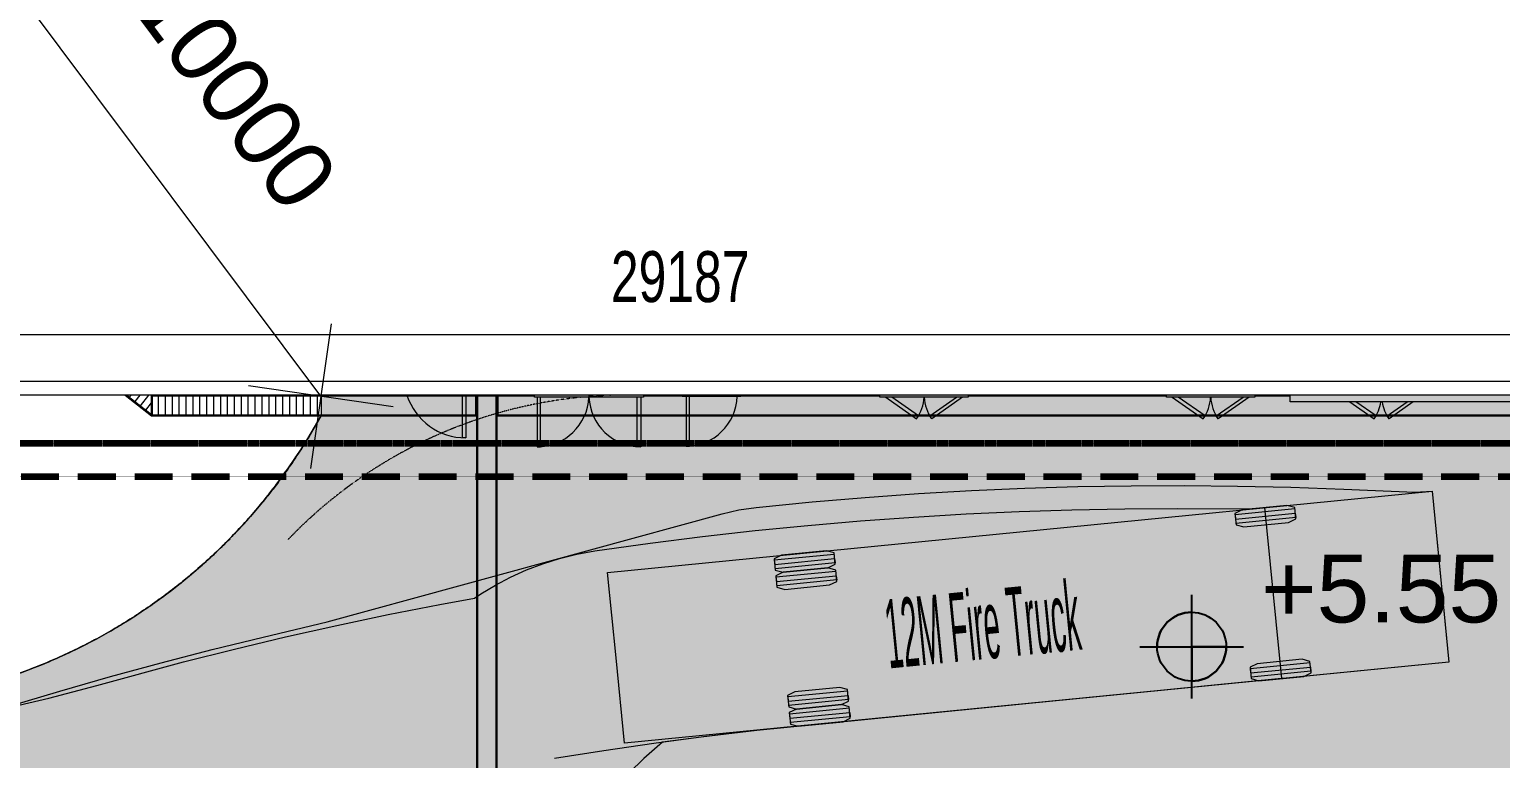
# Model space of a CAD drawing. Header units: millimetres. Extents: x 15878 to 679837, y -72324 to 391440.
# Drawn here: x 390626 to 411935, y -7412 to 3157 of the extents above; entities that cross this region are included whole.
import ezdxf

# ---------------------------------------------------------------- set-up
doc = ezdxf.new("R2010")
doc.units = ezdxf.units.MM
for name, pattern in [('Demolished', [4.8, 3.2, -1.6]), ('Hidden', [7.14375, 4.7625, -2.38125]), ('Hidden 0_6', [1.2, 0.6, -0.6])]:
    doc.linetypes.add(name, pattern=pattern)
for name, color, linetype, lineweight in [('A-ANNO-DIMS', 211, 'Continuous', 5), ('A-ANNO-DIMS-500', 211, 'Continuous', 5), ('A-ANNO-NOTE', 131, 'Continuous', 25), ('A-DETL', 90, 'Continuous', 5), ('A-DETL-GENF', 92, 'Continuous', 5), ('A-DETL-THIN', 151, 'Continuous', 5), ('A-DOOR', 31, 'Continuous', 5), ('A-DOOR-FRAM', 31, 'Continuous', 5), ('A-FLOR', 192, 'Continuous', 5), ('A-GLAZ-CWMG', 51, 'Continuous', 5), ('A-WALL', 113, 'Continuous', 5), ('G-ANNO-TEXT', 231, 'Continuous', 5), ('Q-CASE', 31, 'Continuous', 5)]:
    doc.layers.add(name, color=color, linetype=linetype, lineweight=lineweight)
doc.styles.add('Arial', font='arial.ttf', dxfattribs={"width": 0.7, "height": 737.649701})
doc.styles.add('Arial_1', font='arial.ttf', dxfattribs={"height": 983.532934})
doc.styles.add('Arial_2', font='arial.ttf', dxfattribs={"width": 0.3, "height": 1000})
doc.dimstyles.new('Linear_-_1_5mm_Arial', dxfattribs={"dimscale": 304.8, "dimtxt": 750, "dimasz": 1.64042, "dimexe": 1.64042, "dimexo": 0.0625, "dimgap": 0.82021, "dimtad": 1, "dimdec": 0, "dimzin": 0, "dimdsep": 46, "dimtxsty": 'Arial', "dimblk1": 'OBLIQUE', "dimblk2": 'OBLIQUE', "dimsah": 1, "dimcen": 0.09, "dimadec": 0, "dimazin": 0, "dimtfac": 1, "dimtdec": 4, "dimtix": 1, "dimtmove": 0, "dimatfit": 3, "dimfxl": 1.64042, "dimfxlon": 1, "dimtvp": 1, "dimtolj": 1, "dimtzin": 0, "dimarcsym": 2})
doc.dimstyles.new('Radial_-_2mm_Arial', dxfattribs={"dimscale": 304.8, "dimtxt": 1000, "dimasz": 4.92126, "dimexe": 4.92126, "dimexo": 0, "dimgap": 2.870735, "dimtad": 1, "dimjust": 3, "dimdec": 0, "dimzin": 0, "dimdsep": 46, "dimtxsty": 'Arial_1', "dimsah": 1, "dimcen": 0.09, "dimdle": 4.92126, "dimadec": 0, "dimazin": 0, "dimtfac": 1, "dimtdec": 4, "dimtix": 1, "dimtmove": 0, "dimatfit": 2, "dimfxl": 1, "dimtvp": 1, "dimtolj": 1, "dimtzin": 0, "dimarcsym": 2})
pattern_1 = [(270, (347796.43, 609.6), (100, 6e-15), [])]

# ---------------------------------------------------------------- blocks, each defined once
blk = doc.blocks.new('DLN-Double Door__X03_ - _M13_1500 x 2600 _WH_-16954903-E_V_A_ Plan')
at = {"layer": 'A-DOOR'}
for p, q in [((-750, -105), (-750, -825)), ((-700, -825), (-700, -105)), ((700, -825), (700, -105)), ((750, -105), (750, -825)), ((-750, -825), (-700, -825)), ((750, -825), (700, -825))]:
    blk.add_line(p, q, dxfattribs=at)
for centre, start, end in [((-750, -75), 270, 357.665), ((750, -75), 182.335, 270)]:
    blk.add_arc(centre, 750, start, end, dxfattribs=at)
at = {"layer": 'A-DOOR-FRAM'}
for p, q in [((-790, -105), (-790, -75)), ((790, -105), (-790, -105)), ((790, -75), (790, -105))]:
    blk.add_line(p, q, dxfattribs=at)
blk = doc.blocks.new('DLN-Single Door__X01_ - _M03_ 900 x 2450 _WH_-18265741-E_V_A_ Plan')
at = {"layer": 'A-DOOR'}
for p, q in [((-450, 975), (-400, 975)), ((-450, 355), (-450, 975)), ((-400, 975), (-400, 355))]:
    blk.add_line(p, q, dxfattribs=at)
blk.add_arc((-450, 75), 900, 18.1627, 90, dxfattribs=at)
blk = doc.blocks.new('DLN-Access Panel__AP06__ - _AP06_ 800 x 2325 _WH_-16253387-E_V_A_ Plan')
at = {"layer": 'A-DOOR'}
for p, q in [((-425, -95), (-425, -75)), ((425, -95), (-425, -95)), ((-370, -95), (-370, -815)), ((-320, -815), (-320, -95)), ((425, -75), (425, -95)), ((-370, -815), (-320, -815))]:
    blk.add_line(p, q, dxfattribs=at)
blk.add_arc((-370, -75), 740, 270, 358.4198, dxfattribs=at)
blk = doc.blocks.new('DLN-Double Door-AP - _AP14_ 1200 x 2300 _WH_-14685462-E_V_A_ Plan')
at = {"layer": 'A-DOOR'}
for p, q in [((-557, -105), (-109, -419)), ((-80, -378), (-470, -105)), ((80, -378), (470, -105)), ((557, -105), (109, -419)), ((-109, -419), (-80, -378)), ((109, -419), (80, -378))]:
    blk.add_line(p, q, dxfattribs=at)
for centre, start, end in [((-600, -75), 325, 357.0853), ((600, -75), 182.9147, 215)]:
    blk.add_arc(centre, 600, start, end, dxfattribs=at)
at = {"layer": 'A-DOOR-FRAM'}
for p, q in [((-640, -105), (-640, -75)), ((640, -105), (-640, -105)), ((640, -75), (640, -105))]:
    blk.add_line(p, q, dxfattribs=at)
blk = doc.blocks.new('DLN-Double Door-AP - _AP14_ 1200 x 2300 _WH_-V901-E_V_A_ Plan')
at = {"layer": 'A-DOOR'}
for p, q in [((-557, -105), (-109, -419)), ((-80, -378), (-470, -105)), ((80, -378), (470, -105)), ((557, -105), (109, -419)), ((-109, -419), (-80, -378)), ((109, -419), (80, -378))]:
    blk.add_line(p, q, dxfattribs=at)
for centre, start, end in [((-600, -75), 325, 357.0853), ((600, -75), 182.9147, 215)]:
    blk.add_arc(centre, 600, start, end, dxfattribs=at)
at = {"layer": 'A-DOOR-FRAM'}
for p, q in [((-640, -105), (-640, -75)), ((640, -105), (-640, -105)), ((640, -75), (640, -105))]:
    blk.add_line(p, q, dxfattribs=at)
blk = doc.blocks.new('DLN-Double Door-AP - _AP14_ 1200 x 2300 _WH_-V902-E_V_A_ Plan')
at = {"layer": 'A-DOOR'}
for p, q in [((-457, -175), (-109, -419)), ((-80, -378), (-370, -175)), ((80, -378), (370, -175)), ((457, -175), (109, -419)), ((-109, -419), (-80, -378)), ((109, -419), (80, -378))]:
    blk.add_line(p, q, dxfattribs=at)
for centre, start, end in [((-600, -75), 325, 350.3017), ((600, -75), 189.6983, 215)]:
    blk.add_arc(centre, 600, start, end, dxfattribs=at)
blk = doc.blocks.new('DLN-Surface Channel-S1 - 300x200 _WD_-5839086-E_V_A_ Plan')
at = {"layer": 'Q-CASE'}
for p, q in [((-8461, -150), (-8461, 150)), ((-8451, 150), (-8451, -150)), ((-8451, 140), (-8451, 150)), ((-8451, 140), (-7922, 140)), ((-8451, -135), (-8451, 135)), ((-7922, 135), (-8451, 135)), ((-6342, 140), (-5780, 140)), ((-5780, 135), (-6342, 135)), ((-4930, 140), (-2916, 140)), ((-2916, 135), (-4930, 135)), ((-1636, 140), (1234, 140)), ((1234, 135), (-1636, 135)), ((2514, 140), (3025, 140)), ((3025, 135), (2514, 135)), ((8429, 140), (8451, 140)), ((8451, 135), (8429, 135)), ((8451, -150), (8451, 150)), ((8451, 150), (8451, 140)), ((8451, 135), (8451, -135)), ((8461, 150), (8461, -150)), ((-8461, -150), (-8451, -150)), ((-8451, -135), (8451, -135)), ((-8451, -150), (-8451, -140)), ((8451, -140), (-8451, -140)), ((-8451, -150), (8451, -150)), ((8451, -140), (8451, -150)), ((8451, -150), (8461, -150))]:
    blk.add_line(p, q, dxfattribs=at)
blk = doc.blocks.new('DLN-Surface Channel-S1 - 300x200 _WD_-5839087-E_V_A_ Plan')
at = {"layer": 'Q-CASE'}
for p, q in [((-3829, 140), (-3745, 140)), ((-3742, 135), (-3826, 135)), ((-3745, 140), (3856, 140)), ((3856, 135), (-3742, 135)), ((3566, 150), (3856, 150)), ((3856, -150), (3856, 150)), ((3866, 150), (3856, 150)), ((3856, 150), (3856, 140)), ((3856, 135), (3856, -135)), ((-3659, -135), (-3581, -135)), ((-3578, -140), (-3657, -140)), ((-3581, -135), (3856, -135)), ((3856, -140), (-3578, -140)), ((3856, -140), (3856, -150))]:
    blk.add_line(p, q, dxfattribs=at)
blk = doc.blocks.new('DLN-Surface Channel-S1 - 300x150 _WD_-16398120-E_V_A_ Plan')
at = {"layer": 'Q-CASE'}
h = blk.add_hatch(dxfattribs=at)
h.set_pattern_fill('FP_3658', color=256, style=0, pattern_type=2)
h.set_pattern_definition(pattern_1)
h.paths.add_polyline_path([(4646, -135), (4473, 86), (4195, -135), (4640, -135)], flags=0)
h.paths.add_polyline_path([(-4185, -135), (-4398, 135), (-4649, 135), (-4646, -135), (-4199, -135)], flags=0)
for p, q in [((-4659, -150), (-4659, 150)), ((-4649, 150), (-4659, 150)), ((-4649, 150), (-4649, -150)), ((-4649, 140), (-4649, 150)), ((-4649, 150), (-4408, 150)), ((-4649, 140), (-4400, 140)), ((-4649, -135), (-4649, 135)), ((-4396, 135), (-4649, 135)), ((-4659, -150), (-4649, -150)), ((-4649, -135), (-4185, -135)), ((-4649, -150), (-4649, -140)), ((-4181, -140), (-4649, -140)), ((-4649, -150), (-4173, -150)), ((4171, -150), (4649, -150)), ((4649, -140), (4184, -140)), ((4190, -135), (4646, -135)), ((4649, -140), (4649, -150)), ((4649, -150), (4649, -142)), ((4649, -150), (4659, -150))]:
    blk.add_line(p, q, dxfattribs=at)
blk = doc.blocks.new('DLN-Surface Channel-S1 - 300x200 _WD_-13121200-E_V_A_ Plan')
at = {"layer": 'Q-CASE'}
h = blk.add_hatch(dxfattribs=at)
h.set_pattern_fill('FP_3658', color=256, style=0, pattern_type=2)
h.set_pattern_definition(pattern_1)
h.paths.add_polyline_path([(-2175, -135), (103, -135), (103, 135), (-2343, 135), (-2343, -135), (-2182, -135)], flags=0)
for p, q in [((-2353, -150), (-2353, 150)), ((-2343, 150), (-2343, -150)), ((-2343, 140), (-2343, 150)), ((-2343, 140), (103, 140)), ((-2343, -135), (-2343, 135)), ((103, 135), (-2343, 135)), ((103, 140), (2343, 140)), ((2343, 135), (103, 135)), ((2343, -150), (2343, 150)), ((2343, 150), (2343, 140)), ((2343, 135), (2343, -135)), ((2353, 150), (2353, -150)), ((-2353, -150), (-2343, -150)), ((-2343, -135), (103, -135)), ((-2343, -150), (-2343, -140)), ((103, -140), (-2343, -140)), ((-2343, -150), (103, -150)), ((103, -135), (2343, -135)), ((2343, -140), (103, -140)), ((103, -150), (2343, -150)), ((2343, -140), (2343, -150)), ((2343, -150), (2353, -150))]:
    blk.add_line(p, q, dxfattribs=at)
blk = doc.blocks.new('Rectangular Mullion - DLN_40 x 100mm _WD_-18910363-E_V_A_ Plan')
at = {"layer": 'A-GLAZ-CWMG'}
for p, q in [((61091, -2243), (61091, -2143)), ((66495, -2243), (61091, -2243)), ((66495, -2143), (66495, -2243))]:
    blk.add_line(p, q, dxfattribs=at)
blk = doc.blocks.new('DIMBLOCK97-E_V_A_ Plan')
at = {"layer": 'A-ANNO-DIMS-500'}
for p, q in [((385436, -764), (385436, -1764)), ((385436, -1264), (385436, -764)), ((414623, -1764), (414623, -764)), ((385436, -1264), (385686, -1014)), ((414623, -1264), (414873, -1014)), ((385436, -1264), (385186, -1514)), ((385436, -1264), (414623, -1264)), ((414623, -1264), (414373, -1514)), ((414623, -1264), (414623, -1764))]:
    blk.add_line(p, q, dxfattribs=at)
at = {"layer": 'A-ANNO-DIMS-500', "color": 0, "insert": (399049, -57), "char_height": 737.6, "width": 2353.85, "attachment_point": 1, "line_spacing_factor": 0.938532, "style": 'Arial'}
blk.add_mtext('29187', dxfattribs=at)
blk = doc.blocks.new('_Oblique')
at = {"color": 0, "linetype": 'ByBlock', "lineweight": -2}
blk.add_line((-0.5, -0.5), (0.5, 0.5), dxfattribs=at)
blk = doc.blocks.new('DLN_Slab Level Mark - FFL-2mm_Type 2-2670450-E_V_A_ Plan')
at = {"layer": 'A-ANNO-NOTE', "lineweight": 5}
h = blk.add_hatch(color=256, dxfattribs=at)
edge = h.paths.add_edge_path(flags=0)
edge.add_arc((0, 0), 1, 0, 90, ccw=False)
edge.add_line((1, 0), (0, 0))
edge.add_line((0, 0), (0, 1))
h = blk.add_hatch(color=256, dxfattribs=at)
edge = h.paths.add_edge_path(flags=0)
edge.add_arc((0, 0), 1, 180, 270, ccw=False)
edge.add_line((-1, 0), (0, 0))
edge.add_line((0, 0), (0, -1))
at = {"layer": 'A-ANNO-NOTE'}
for p, q in [((0, 1.5), (0, -1.5)), ((0, 1), (0, 0)), ((0, 0), (-1, 0)), ((0, -1), (0, 0)), ((0, 0), (1, 0)), ((-1.5, 0), (1.5, 0))]:
    blk.add_line(p, q, dxfattribs=at)
blk.add_circle((0, 0), 1, dxfattribs=at)
for start, end in [(360, 90), (180, 270)]:
    blk.add_arc((0, 0), 1, start, end, dxfattribs=at)
blk = doc.blocks.new('DIMBLOCK106-E_V_A_ Plan')
at = {"layer": 'A-ANNO-DIMS-500'}
blk.add_hatch(color=256, dxfattribs=at).paths.add_polyline_path([(388860, 5851), (389600, 4532), (389916, 4768)], flags=0)
for p, q in [((394848, -2158), (387961, 7053)), ((388860, 5851), (389600, 4532)), ((389916, 4768), (388860, 5851)), ((389600, 4532), (389916, 4768)), ((394999, -1108), (394696, -3207)), ((393798, -2006), (395897, -2309))]:
    blk.add_line(p, q, dxfattribs=at)
blk.add_arc((394848, -2158), 10000, 118.1894, 135.3782, dxfattribs=at)
at = {"layer": 'A-ANNO-DIMS-500', "color": 0, "insert": (392038, 5193), "char_height": 983.5, "width": 6166.15, "attachment_point": 1, "rotation": 306.7838, "line_spacing_factor": 0.938532, "style": 'Arial_1'}
blk.add_mtext('R 10000', dxfattribs=at)

msp = doc.modelspace()

# ---------------------------------------------------------------- hatches: boundary and pattern name
at = {"layer": 'A-DETL-GENF'}
h = msp.add_hatch(color=231, dxfattribs=at)
h.paths.add_polyline_path([(394154.6, -3504.7), (394154.6, -3504.7), (394058.3, -3641)], flags=0)
h.paths.add_polyline_path([(360905.8, -32952.9), (366891.1, -32952.9), (366578.7, -30379.5), (366544.9, -30043.5), (366491.1, -29401.3), (366451.2, -28754), (366427.2, -28155.8), (366415.6, -27557.4), (366416.4, -26952.2), (366429.9, -26345.9), (366456, -25740.7), (366494.7, -25136.8), (366545.9, -24534.1), (366609.7, -23932.9), (366686, -23333.3), (366774.7, -22735.6), (366875.9, -22140), (366989.4, -21546.8), (367115.2, -20956.1), (367264.3, -20324), (367406.4, -19773), (367566, -19201.9), (367740.4, -18624), (367926.9, -18049.8), (368125.2, -17479.7), (368335.4, -16913.8), (368557.3, -16352.5), (368790.8, -15795.9), (369062.3, -15187), (369292.3, -14697.9), (369523.4, -14229.8), (369643.2, -14004), (369803.7, -13727.7), (369963.6, -13474.7), (370207.5, -13127), (370358.2, -12928.2), (370550.3, -12692.7), (370820.9, -12390.4), (370982.2, -12222.6), (371163.9, -12044.2), (371489.5, -11754.7), (371725.3, -11562.2), (371983.5, -11367.8), (372261.4, -11175.8), (372506.3, -11020), (372754.3, -10874.4), (373070, -10706.1), (373339.9, -10575.6), (373612.3, -10456.2), (373939.9, -10328.2), (374227.1, -10228.9), (374515.8, -10141.1), (374798.9, -10066.1), (375151.1, -9988.3), (375450.5, -9934.8), (375735.5, -9894.3), (376044.9, -9862.2), (376356.5, -9841.9), (376669.7, -9833.6), (376884.2, -9833.6), (377328.7, -9820.1), (377536.2, -9820.7), (377859, -9833.7), (378247.8, -9866.8), (378564.1, -9907.2), (378852.2, -9955.2), (379147.8, -10015.6), (379449, -10089.1), (379736.8, -10170.9), (380029.6, -10266.2), (380316.9, -10371.8), (380607.5, -10491.5), (380884, -10618), (381186.3, -10759.1), (381895, -11072.9), (382475.2, -11315.9), (383057.3, -11547), (383648.2, -11769.1), (384246.9, -11981.3), (384843.6, -12180.3), (385432.8, -12364.9), (385776.8, -12466.8), (386350.4, -12567), (386761.1, -12624.8), (387173.3, -12670.5), (387586.7, -12704), (388000.8, -12725.4), (388415.5, -12734.6), (388831.6, -12731.5), (389246.7, -12716.2), (389663.5, -12688.5), (390071.6, -12649.3), (390483, -12597.6), (390892.8, -12533.8), (391300.5, -12458), (391705.8, -12370.3), (392108.4, -12270.6), (392507.9, -12159.2), (392903.9, -12036), (393289.6, -11903.6), (393648.9, -11769), (394058.3, -11601.6), (394422.5, -11439.9), (394779.7, -11269.2), (395176.4, -11064.6), (395537, -10864.7), (395907.6, -10644.4), (396248.2, -10428), (396539.1, -10232.4), (397110.7, -9839.5), (397403.6, -9658.9), (397663.6, -9512.2), (397958.9, -9360.6), (398248.8, -9226.1), (398499.7, -9120.6), (398752.1, -9024), (399123.8, -8899.9), (399345.6, -8834.5), (399666, -8752.8), (399981.4, -8685.7), (400221.8, -8641.9), (403266.7, -8142.5), (414623.2, -8142.5), (414623.2, -2142.5), (394850.1, -2142.5), (394850.1, -2442.5), (394691.9, -2718.3), (394523, -2987.5), (394307.9, -3298.1), (394249.2, -3377.2), (394249.2, -3377.2), (394154.6, -3504.7), (393955.4, -3752.1), (393746.3, -3991.8), (393528.3, -4223), (393203.7, -4533.7), (393066.1, -4658.4), (392714.6, -4945.6), (392570.9, -5056.6), (392297.3, -5250.4), (392046.3, -5414.6), (391773.8, -5577.9), (391416.7, -5769.4), (391134.3, -5906.1), (390847.1, -6031.7), (390536.3, -6153), (390476.5, -6174.3), (390476.5, -6227.9), (390327, -6227.9), (389921.6, -6351), (389614.7, -6430.1), (389322, -6493.9), (389002.3, -6550.6), (388692.9, -6593.1), (388386.2, -6623.4), (388053.6, -6642.7), (387687.7, -6648.1), (387366.1, -6639.3), (387054.9, -6618.7), (386735.3, -6584.8), (386441.9, -6542.5), (386127, -6484.7), (385827, -6417.5), (385524.2, -6337.4), (385206.1, -6239.5), (384948.8, -6149.9), (384565.9, -5999.5), (384046.9, -5781.1), (383596.7, -5581.7), (383230.2, -5410.6), (382994.9, -5291.2), (382703, -5128.9), (382411.3, -4950.4), (382154.4, -4778.7), (381895.6, -4590.9), (381652.9, -4399.9), (381403.1, -4186.9), (381179.1, -3980.2), (380955.2, -3757.2), (380740.3, -3525.7), (380534.7, -3286.2), (380338.6, -3038.8), (380152.4, -2784.1), (379970.2, -2513), (379810.5, -2254.1), (379644.8, -1960), (379510.9, -1699.2), (379377.6, -1413.5), (379255.5, -1122.8), (379144.5, -826.9), (379045.7, -528.3), (378958.3, -225.5), (378882.8, 80.6), (378819.2, 389.3), (378767.7, 700.2), (378727, 1026.5), (378701.2, 1327), (378686.2, 1644.3), (378684.2, 1990.8), (378693.2, 2271.9), (378715.8, 2596.1), (378749.4, 2902.5), (378794.8, 3208.3), (378852.2, 3513.9), (378920.1, 3812.4), (378990.6, 4078.1), (379060.7, 4312.7), (379271.1, 4939.3), (379426.5, 5402.3), (379733.6, 6359.4), (379920.3, 6968.3), (380129.3, 7677.8), (380350.9, 8453.5), (380739.6, 9891.1), (380869.8, 10386.9), (372713.9, 12480.2), (372137.7, 10457.8), (371732, 9083), (371315.2, 7711.9), (370888, 6346.9), (370477.5, 5070.5), (370034.3, 3728.7), (369575.8, 2377.5), (369081.7, 960.6), (368625.8, -313.7), (368134.4, -1653.4), (367632.2, -2989), (367119.1, -4320.6), (366595.2, -5647.9), (366060.5, -6970.9), (365515, -8289.5), (364958.8, -9603.6), (364392, -10913.2), (363814.5, -12218.1), (363240.7, -13512), (362909.4, -14315.3), (362665.9, -14942.9), (362442.1, -15553.2), (362305.7, -15940.7), (362034.6, -16767.5), (361900.7, -17199.3), (361716.1, -17834.2), (361543.5, -18472.5), (361382.9, -19114), (361231.4, -19773), (361098.3, -20405.8), (360974.3, -21055.6), (360862.6, -21707.9), (360756, -22414.3), (360670.3, -23067.9), (360601.4, -23678.1), (360539.1, -24339.3), (360489.3, -25003.4), (360451.8, -25672.7), (360426.9, -26355.9), (360415.9, -26962.1), (360415.9, -27622.8), (360428.3, -28283.3), (360453.3, -28943.6), (360489.2, -29580.8), (360526.8, -30101.3), (360585.4, -30752.4), (360656.1, -31402.5), (360717, -31895.4), (360829.6, -32670.9), (360874.7, -32952.9)], flags=0)
h.paths.add_polyline_path([(390476.5, -6227.9), (390476.5, -6174.3), (390327, -6227.9), (390401.8, -6227.9)], flags=0)
h.paths.add_polyline_path([(382878.8, -6109), (382878.8, -6109), (382874, -6057)], flags=0)
h.paths.add_polyline_path([(382140, -5414), (382140, -5414), (382139.9, -5414)], flags=0)
h.paths.add_polyline_path([(382374, 33957.6), (382374, 33957.7), (382378.2, 51682.5), (382386.1, 51889.6), (382402.5, 52144.6), (382448.4, 52558.1), (382493.6, 52852.8), (382549.7, 53146.2), (382616.7, 53437.8), (382700.7, 53747.7), (382803.8, 54073.9), (382920.2, 54394.7), (383041.9, 54691.9), (383175.3, 54984.1), (383320.4, 55271.1), (383426.8, 55466.8), (383589.4, 55741.2), (383764.3, 56011.3), (383946.7, 56270.1), (384140.8, 56523.7), (384372.7, 56800.9), (384558.7, 57007.3), (384781.8, 57236.6), (385013.9, 57457), (385316, 57718.6), (385552.9, 57907), (385761.6, 58062), (386026.8, 58243.9), (386299.6, 58415.4), (386612.6, 58593.9), (386898.9, 58741.9), (387208.5, 58886.1), (387494.7, 59005.7), (387786.1, 59114.6), (388082.4, 59212.5), (388410.1, 59306.3), (388668.7, 59370.2), (388967.4, 59432.7), (389279.6, 59485.5), (389655.8, 59532.3), (389915.8, 59554.8), (390238.9, 59570.6), (390563.9, 59575.3), (435019.3, 59614.6), (435468.7, 59636.2), (435895.1, 59670.5), (436361.7, 59724), (436624.8, 59760.9), (437021.9, 59827.8), (437439.5, 59911.9), (437783.6, 59991.4), (438163, 60090.7), (438539.2, 60201.1), (438963.9, 60340.9), (439347.1, 60480.6), (439960.8, 60721.6), (440350.1, 60893.7), (440509.4, 60967.7), (440830.3, 61129.9), (441206.2, 61338), (441590.5, 61570.8), (441843.7, 61735.8), (442155.4, 61953.4), (442458.5, 62180.9), (442702.4, 62376.1), (442986.6, 62618.9), (443262.8, 62871.5), (443824.5, 63397.4), (444109.3, 63645.8), (444324, 63824.8), (444649.5, 64081), (444982.7, 64327.2), (445323.2, 64563), (445670.7, 64788.3), (446022.1, 65001.2), (446291.3, 65154.9), (446647.3, 65345.4), (447009.6, 65525.7), (447378.7, 65695.7), (447625.9, 65799.6), (467700.6, 72486.1), (448593.6, 72486.1), (447768.9, 72234), (446524.8, 71862.6), (445194.9, 71478.3), (443861.5, 71105.8), (442524.9, 70745.3), (441185.1, 70396.7), (439842.3, 70060.1), (438496.5, 69735.5), (437147.8, 69423), (435796.4, 69122.5), (434442.4, 68834), (433085.9, 68557.7), (431361.5, 68225.3), (430158.8, 68004.8), (429002.2, 67801.6), (427636.7, 67573.9), (426269.1, 67358.4), (424899.7, 67155.2), (423114.8, 66909.8), (422155.8, 66785.4), (420781.4, 66618.8), (419405.6, 66464.6), (418028.5, 66322.7), (416650.2, 66193.1), (415270.7, 66075.7), (413890.3, 65970.7), (412508.9, 65878.1), (411126.8, 65797.8), (409743.9, 65729.8), (408360.5, 65674.2), (406976.4, 65630.9), (405591.6, 65600), (404203.3, 65581.4), (401982.8, 65575.3), (386923.8, 65580.7), (386877.3, 65581.6), (386556.4, 65600.8), (386133.7, 65647), (385918.3, 65677.1), (385459.5, 65765.8), (385212.8, 65823.7), (384943.4, 65896.2), (384591.8, 66007.5), (384265.2, 66126.6), (384038.7, 66217.7), (383735.6, 66353.7), (383379.1, 66534.1), (383159.5, 66655.2), (382857.6, 66838.2), (382560.1, 67036.7), (382369.8, 67172.7), (382050.2, 67423.9), (381805.6, 67633.6), (381571.6, 67851), (381347.2, 68076.4), (381132.4, 68309.8), (380927.2, 68551.1), (380731.8, 68800), (380531.2, 69078.3), (380371.2, 69319.1), (380206.5, 69588.7), (380052.4, 69864.4), (379877.2, 70214), (379748.6, 70500.1), (379632.7, 70787.1), (379527.7, 71078.3), (379434, 71373.4), (379351.6, 71671.9), (379280.6, 71973.4), (379221.2, 72277.4), (379184.1, 72486.1), (373150.1, 72486.1), (373171.6, 72242.5), (373216.9, 71852.8), (373294, 71343.3), (373339.9, 71077.9), (373463.4, 70494.6), (373557.7, 70112.1), (373604.7, 69931.4), (373725.2, 69520.4), (373881, 69047.5), (373968.8, 68798.5), (374116.6, 68415.4), (374266.7, 68056.1), (374503.1, 67543.7), (374685.7, 67179.2), (374820.9, 66924), (375037.7, 66541.5), (375260.3, 66175.2), (375439.6, 65896.2), (375624.1, 65622.9), (375856.5, 65298.7), (376285, 64732.8), (376462.2, 64477.5), (376629.5, 64215.6), (376786.7, 63947.5), (376933.4, 63673.5), (377069.6, 63394.1), (377194.9, 63109.7), (377328.7, 62765.2), (377444.1, 62424.9), (377541.2, 62092.1), (377616.3, 61790.1), (377676.5, 61502.9), (377727, 61209), (377767.2, 60908.7), (377796.4, 60602.2), (377814.4, 60283.2), (377819.7, 59964.1), (377818.4, 59773.9), (377801.1, 59426.3), (377764.5, 59041.6), (377740.4, 58845.3), (377690.7, 58538.5), (377629.3, 58233.8), (377556.2, 57931.8), (377466.9, 57618.3), (377328.7, 57209.7), (377083.8, 56537.4), (376950.4, 56126.1), (376834.7, 55725.6), (376732.9, 55326.6), (376644.2, 54926.9), (376568.2, 54525.8), (376504.9, 54123.3), (376474.6, 53906.7), (376430.7, 53503.1), (376399.3, 53098), (376380.5, 52689.2), (376376.9, 52110.5), (376378.1, 51793.2), (376374.2, 51475.3), (376368.4, 38220.7), (376339.3, 36705.1), (376307.4, 35672.6), (376259.6, 34533.5), (376231.9, 33957.7), (381064.8, 33957.6)], flags=0)

# ---------------------------------------------------------------- linework, layer by layer
at = {"layer": 'A-DETL'}
for p, q in [((414623.2, -2142.5), (394850.1, -2142.5)), ((394850.1, -2142.5), (394850.1, -2442.5)), ((414623.2, -2142.5), (394850.1, -2142.5)), ((394850.1, -2142.5), (394850.1, -2442.5)), ((399000.5, -4712.5), (410942.6, -3535.7)), ((402733.1, -3626.3), (403502.1, -3571.9)), ((403502.1, -3571.9), (404271.8, -3527.8)), ((404271.8, -3527.8), (405042, -3493.9)), ((405042, -3493.9), (405812.6, -3470.3)), ((405812.6, -3470.3), (406583.4, -3457)), ((406583.4, -3457), (407354.4, -3454)), ((407354.4, -3454), (408125.3, -3461.2)), ((408125.3, -3461.2), (408896, -3478.8)), ((408896, -3478.8), (409666.5, -3506.6)), ((409666.5, -3506.6), (410691.5, -3549.9)), ((410691.5, -3549.9), (410942.6, -3535.7)), ((410942.6, -3535.7), (411186.7, -6012.7)), ((410942.6, -3535.7), (411064.7, -4774.2)), ((400658.1, -3865.5), (400902.6, -3807.7)), ((400902.6, -3807.7), (401154.8, -3770.3)), ((401154.8, -3770.3), (401964.8, -3691)), ((401964.8, -3691), (402733.1, -3626.3)), ((404194.5, -3866.5), (404960.2, -3831.6)), ((404960.2, -3831.6), (405726.2, -3806.9)), ((405726.2, -3806.9), (406492.6, -3792.4)), ((406492.6, -3792.4), (407259.1, -3788.1)), ((407259.1, -3788.1), (408272.8, -3791.2)), ((408190.9, -3806.8), (408086.6, -3858.8)), ((408955.7, -3794), (408088.6, -3879.4)), ((408841.2, -3742.7), (408190.9, -3806.8)), ((408272.8, -3791.2), (408516, -3774.7)), ((408516, -3774.7), (408760.1, -6252)), ((408953.6, -3773.3), (408841.2, -3742.7)), ((408969.9, -3938.5), (408953.6, -3773.3)), ((394939.8, -5430.4), (400658.1, -3865.5)), ((401138.4, -4108.3), (401901.1, -4032.6)), ((401901.1, -4032.6), (402664.8, -3967)), ((402664.8, -3967), (403429.3, -3911.7)), ((403429.3, -3911.7), (404194.5, -3866.5)), ((408086.6, -3858.8), (408102.9, -4023.9)), ((408088.6, -3879.4), (408094.7, -3941.3)), ((408094.7, -3941.3), (408961.8, -3855.9)), ((408967.9, -3917.8), (408100.8, -4003.3)), ((408100.8, -4003.3), (408102.9, -4023.9)), ((408102.9, -4023.9), (408215.3, -4054.5)), ((408215.3, -4054.5), (408865.6, -3990.4)), ((408865.6, -3990.4), (408969.9, -3938.5)), ((408961.8, -3855.9), (408967.9, -3917.8)), ((399616.3, -4290.2), (400376.7, -4194.2)), ((400376.7, -4194.2), (401138.4, -4108.3)), ((398306, -4510.9), (398557.4, -4448.9)), ((398557.4, -4448.9), (398814.9, -4402.6)), ((398814.9, -4402.6), (399616.3, -4290.2)), ((401517.6, -4464.4), (401413.3, -4516.4)), ((402282.4, -4451.6), (401415.4, -4537)), ((402167.9, -4400.3), (401517.6, -4464.4)), ((402280.3, -4430.9), (402167.9, -4400.3)), ((402296.6, -4596.1), (402280.3, -4430.9)), ((397596.4, -4781.7), (397824.8, -4678.1)), ((397824.8, -4678.1), (398061.6, -4587.6)), ((398061.6, -4587.6), (398306, -4510.9)), ((401413.3, -4516.4), (401429.6, -4681.5)), ((401415.4, -4537), (401421.5, -4598.9)), ((401421.5, -4598.9), (402288.5, -4513.5)), ((402294.6, -4575.4), (401427.6, -4660.9)), ((401427.6, -4660.9), (401429.6, -4681.5)), ((401429.6, -4681.5), (401542, -4712.1)), ((402192.3, -4648), (401542, -4712.1)), ((401542, -4712.1), (402192.3, -4648)), ((402192.3, -4648), (402296.6, -4596.1)), ((402304.8, -4678.6), (402192.3, -4648)), ((402288.5, -4513.5), (402294.6, -4575.4)), ((402321, -4843.8), (402304.8, -4678.6)), ((397166.3, -5024.6), (397376.7, -4897.5)), ((397376.7, -4897.5), (397596.4, -4781.7)), ((399122.5, -5951), (399000.5, -4712.5)), ((401542, -4712.1), (401437.7, -4764.1)), ((401437.7, -4764.1), (401454, -4929.2)), ((402306.8, -4699.3), (401439.8, -4784.7)), ((401439.8, -4784.7), (401445.9, -4846.7)), ((401445.9, -4846.7), (402312.9, -4761.2)), ((402319, -4823.1), (401452, -4908.6)), ((401566.5, -4959.8), (402216.7, -4895.8)), ((402216.7, -4895.8), (402321, -4843.8)), ((402312.9, -4761.2), (402319, -4823.1)), ((411064.7, -4774.2), (411186.7, -6012.7)), ((396571.6, -5179.2), (397070.6, -5086.9)), ((397070.6, -5086.9), (397166.3, -5024.6)), ((401452, -4908.6), (401454, -4929.2)), ((401454, -4929.2), (401566.5, -4959.8)), ((395079.6, -5482.6), (395824.6, -5325.9)), ((395824.6, -5325.9), (396571.6, -5179.2)), ((394012.5, -5651.8), (394939.8, -5430.4)), ((394336.8, -5649.1), (395079.6, -5482.6)), ((393272.1, -5832.6), (394012.5, -5651.8)), ((393596.3, -5825.6), (394336.8, -5649.1)), ((392534.1, -6023.3), (393272.1, -5832.6)), ((392858.2, -6011.9), (393596.3, -5825.6)), ((399244.6, -7189.5), (399122.5, -5951)), ((391600.8, -6350.8), (392858.2, -6011.9)), ((391798.8, -6223.7), (392534.1, -6023.3)), ((411186.7, -6012.7), (399244.6, -7189.5)), ((411186.7, -6012.7), (401281.5, -6992.4)), ((408410.6, -6036.3), (408306.3, -6088.2)), ((408306.3, -6088.2), (408322.6, -6253.4)), ((409175.4, -6023.4), (408308.3, -6108.9)), ((408308.3, -6108.9), (408314.4, -6170.8)), ((408314.4, -6170.8), (409181.5, -6085.4)), ((409187.6, -6147.3), (408320.5, -6232.7)), ((409060.9, -5972.2), (408410.6, -6036.3)), ((409173.3, -6002.8), (409060.9, -5972.2)), ((409085.3, -6219.9), (409189.6, -6167.9)), ((409189.6, -6167.9), (409173.3, -6002.8)), ((409181.5, -6085.4), (409187.6, -6147.3)), ((390907.8, -6534.5), (391600.8, -6350.8)), ((391066.2, -6434), (391798.8, -6223.7)), ((408760.1, -6252), (401113.6, -7010.7)), ((402363.2, -6382.1), (401712.9, -6446.2)), ((402475.6, -6412.7), (402363.2, -6382.1)), ((408320.5, -6232.7), (408322.6, -6253.4)), ((408322.6, -6253.4), (408435, -6284)), ((408435, -6284), (409085.3, -6219.9)), ((390336.4, -6654), (391066.2, -6434)), ((390474.5, -6639.4), (390907.8, -6534.5)), ((401712.9, -6446.2), (401608.6, -6498.1)), ((401608.6, -6498.1), (401624.9, -6663.3)), ((402477.7, -6433.3), (401610.6, -6518.8)), ((401610.6, -6518.8), (401616.7, -6580.7)), ((401616.7, -6580.7), (402483.8, -6495.3)), ((402489.9, -6557.2), (401622.8, -6642.6)), ((402387.6, -6629.8), (402491.9, -6577.8)), ((402491.9, -6577.8), (402475.6, -6412.7)), ((402483.8, -6495.3), (402489.9, -6557.2)), ((401622.8, -6642.6), (401624.9, -6663.3)), ((401624.9, -6663.3), (401737.3, -6693.9)), ((401737.3, -6693.9), (401633, -6745.8)), ((401633, -6745.8), (401649.3, -6911)), ((402502.1, -6681), (401635.1, -6766.5)), ((401635.1, -6766.5), (401641.2, -6828.4)), ((401641.2, -6828.4), (402508.2, -6743)), ((402514.3, -6804.9), (401647.3, -6890.3)), ((402387.6, -6629.8), (401737.3, -6693.9)), ((401737.3, -6693.9), (402387.6, -6629.8)), ((402500, -6660.4), (402387.6, -6629.8)), ((402516.3, -6825.5), (402500, -6660.4)), ((402508.2, -6743), (402514.3, -6804.9)), ((401281.5, -6992.4), (400356.6, -7101)), ((401113.6, -7010.7), (400390.6, -7096.7)), ((401647.3, -6890.3), (401649.3, -6911)), ((401649.3, -6911), (401761.7, -6941.6)), ((401761.7, -6941.6), (402412, -6877.5)), ((402412, -6877.5), (402516.3, -6825.5)), ((399668.9, -7192.2), (398948.5, -7297.5)), ((399795.6, -7174.8), (399523.5, -7411.1)), ((400390.6, -7096.7), (399668.9, -7192.2)), ((400356.6, -7101), (399795.6, -7174.8)), ((398948.5, -7297.5), (398229.6, -7412.3)), ((399523.5, -7411.1), (399107.5, -7823.5))]:
    msp.add_line(p, q, dxfattribs=at)
at = {"layer": 'A-DETL', "linetype": 'Hidden', "lineweight": 100}
msp.add_line((414013.5, -2846.8), (385435.7, -2846.8), dxfattribs=at)
at = {"layer": 'A-DETL', "linetype": 'Demolished', "lineweight": 100}
msp.add_line((385454.5, -3321.8), (414623.2, -3321.8), dxfattribs=at)
at = {"layer": 'A-DETL', "linetype": 'Hidden 0_6'}
msp.add_arc((399280.8, -8942.5), 6800, 90, 136.23661, dxfattribs=at)
at = {"layer": 'A-DETL-THIN'}
for start, end in [(248.11982, 331.27667), (329.02919, 331.27667), (324.53422, 329.02919), (322.28674, 324.53422), (320.03926, 322.28674), (315.54429, 320.03926), (313.29681, 315.54429), (308.80184, 313.29681), (306.55436, 308.80184), (302.0594, 306.55436), (299.81192, 302.0594), (295.31695, 299.81192), (290.82199, 295.31695)]:
    msp.add_arc((387746.8, 1450.2), 8100, start, end, dxfattribs=at)
at = {"layer": 'A-FLOR'}
for p, q in [((392011, -2142.5), (392394.9, -2442.5)), ((397100.7, -2442.5), (397100.7, -9844.4)), ((397400.7, -8240.6), (397400.7, -2442.5))]:
    msp.add_line(p, q, dxfattribs=at)
for points in [[(394850.1, -2442.5), (394799.2, -2535.4), (394746.5, -2627.3), (394692, -2718.1)], [(394692, -2718.1), (394746.5, -2627.3), (394799.2, -2535.4), (394850.1, -2442.5)], [(394523.2, -2987.2), (394581.2, -2898.7), (394635.7, -2807.9), (394689.2, -2716.6)], [(394691.9, -2718.2), (394637.4, -2809), (394581.2, -2898.7), (394523.2, -2987.2)], [(394344, -3249.6), (394405.4, -3163.3), (394462.7, -3074.5), (394518.4, -2984.5)], [(394523.1, -2987.3), (394465.1, -3075.9), (394405.4, -3163.3), (394344, -3249.6)], [(394154.6, -3504.7), (394219.4, -3420.9), (394279.8, -3334.2), (394338, -3245.9)], [(394343.9, -3249.6), (394282.5, -3335.9), (394219.4, -3420.9), (394154.6, -3504.7)], [(393955.3, -3752.1), (393887.3, -3833.3), (393817.7, -3913.1), (393746.6, -3991.5)], [(393746.6, -3991.6), (393817.7, -3913.1), (393888.8, -3834.3), (393956.5, -3752.9)], [(393746.5, -3991.6), (393675.4, -4070), (393602.7, -4147.1), (393528.5, -4222.6)], [(393528.5, -4222.7), (393602.7, -4147.1), (393676.8, -4071.1), (393749, -3993.4)], [(393528.5, -4222.7), (393454.4, -4298.3), (393378.7, -4372.4), (393301.6, -4445)], [(393301.6, -4445.1), (393378.7, -4372.4), (393455.8, -4299.3), (393531.6, -4225)], [(393301.6, -4445.1), (393224.5, -4517.7), (393146, -4588.8), (393066.2, -4658.4)], [(393066.2, -4658.4), (393146, -4588.8), (393226, -4518.8), (393305, -4447.7)], [(392571.1, -5056.5), (392656.1, -4993.4), (392739.3, -4928.1), (392821.7, -4861.6)], [(392822.5, -4862.3), (392740, -4928.6), (392656.1, -4993.4), (392571.1, -5056.5)], [(392312.2, -5240.6), (392399.7, -5180.9), (392485.4, -5119), (392569.9, -5055.5)], [(392571.1, -5056.5), (392486, -5119.5), (392399.7, -5181), (392312.2, -5240.7)], [(392046.3, -5414.5), (392136, -5358.3), (392224.1, -5299.8), (392310.9, -5239.5)], [(392312.2, -5240.6), (392224.7, -5300.3), (392136, -5358.4), (392046.3, -5414.6)], [(391495.1, -5730.4), (391401.2, -5779.4), (391306.3, -5826.4), (391210.6, -5871.6)], [(391210.6, -5871.8), (391306.3, -5826.5), (391401.4, -5779.6), (391495.4, -5730.7)], [(391773.8, -5577.9), (391681.9, -5630.5), (391588.9, -5681.3), (391495.1, -5730.2)], [(391495.1, -5730.4), (391589, -5681.4), (391682.1, -5630.8), (391773.9, -5578)], [(391210.6, -5871.8), (391114.8, -5917.1), (391018.2, -5960.4), (390920.8, -6001.8)], [(390920.8, -6002), (391018.2, -5960.5), (391115, -5917.3), (391211, -5872.3)], [(390327, -6227.9), (390377.2, -6211), (390477.2, -6176.2), (390576.7, -6139.7), (390626.3, -6121)], [(390920.8, -6002), (390823.3, -6043.5), (390725.1, -6083), (390626.1, -6120.7)], [(390626.1, -6120.8), (390725.1, -6083.1), (390823.5, -6043.8), (390921.2, -6002.5)]]:
    msp.add_open_spline(points, degree=3, dxfattribs=at)
for points, knots in [([(393955.4, -3752.1), (393980.9, -3721.7), (394048.8, -3640.4), (394112.4, -3555.9), (394150.8, -3502.2)], [-0.135135135, -0.135135135, -0.135135135, -0.135135135, -0.125, -0.108108108, -0.108108108, -0.108108108, -0.108108108]), ([(394154.6, -3504.7), (394114.1, -3557), (394048.3, -3640), (393980.9, -3721.7), (393955.4, -3752.1)], [-0.891891892, -0.891891892, -0.891891892, -0.891891892, -0.875, -0.864864865, -0.864864865, -0.864864865, -0.864864865]), ([(393066.2, -4658.4), (393046.2, -4675.8), (392966, -4744.9), (392884.4, -4812.5), (392822.5, -4862.3)], [-0.756756059, -0.756756059, -0.756756059, -0.756756059, -0.75, -0.729729936, -0.729729936, -0.729729936, -0.729729936]), ([(392822.5, -4862.3), (392884.4, -4812.5), (392965.5, -4744.5), (393046.5, -4676), (393066.8, -4658.9)], [-0.270270064, -0.270270064, -0.270270064, -0.270270064, -0.25, -0.243243941, -0.243243941, -0.243243941, -0.243243941]), ([(391773.8, -5577.9), (391785.3, -5571.3), (391877.1, -5518.4), (391967.3, -5463.3), (392045.2, -5413.5)], [-0.378377812, -0.378377812, -0.378377812, -0.378377812, -0.375, -0.351351351, -0.351351351, -0.351351351, -0.351351351]), ([(392046.3, -5414.5), (391967.7, -5463.7), (391877, -5518.5), (391785.3, -5571.3), (391773.8, -5577.9)], [-0.648648649, -0.648648649, -0.648648649, -0.648648649, -0.625, -0.621622188, -0.621622188, -0.621622188, -0.621622188])]:
    msp.add_open_spline(points, degree=3, knots=knots, dxfattribs=at)
at = {"layer": 'A-WALL'}
for p, q in [((385635.7, -1942.5), (413573.2, -1942.5)), ((414623.2, -2142.5), (385435.7, -2142.5))]:
    msp.add_line(p, q, dxfattribs=at)

# ---------------------------------------------------------------- block references
at = {"layer": 'A-ANNO-NOTE', "xscale": 500, "yscale": 500, "zscale": 500, "rotation": 89.99999999999999}
msp.add_blockref('DLN_Slab Level Mark - FFL-2mm_Type 2-2670450-E_V_A_ Plan', (407460.7, -5789.9), dxfattribs=at)
at = {"layer": 'A-DOOR', "rotation": 180}
msp.add_blockref('DLN-Single Door__X01_ - _M03_ 900 x 2450 _WH_-18265741-E_V_A_ Plan', (396498.2, -1787.5), dxfattribs=at)
at = {"layer": 'A-DOOR'}
for name, p in [('DLN-Double Door__X03_ - _M13_1500 x 2600 _WH_-16954903-E_V_A_ Plan', (398729.7, -2067.5)), ('DLN-Access Panel__AP06__ - _AP06_ 800 x 2325 _WH_-16253387-E_V_A_ Plan', (400506.5, -2067.5)), ('DLN-Double Door-AP - _AP14_ 1200 x 2300 _WH_-14685462-E_V_A_ Plan', (403585.7, -2067.5)), ('DLN-Double Door-AP - _AP14_ 1200 x 2300 _WH_-V901-E_V_A_ Plan', (407735.7, -2067.5)), ('DLN-Double Door-AP - _AP14_ 1200 x 2300 _WH_-V902-E_V_A_ Plan', (410210.7, -2067.5))]:
    msp.add_blockref(name, p, dxfattribs=at)
at = {"layer": 'A-GLAZ-CWMG'}
msp.add_blockref('Rectangular Mullion - DLN_40 x 100mm _WD_-18910363-E_V_A_ Plan', (347796.4, 0), dxfattribs=at)
at = {"layer": 'Q-CASE'}
for name, p, rotation in [('DLN-Surface Channel-S1 - 300x150 _WD_-16398120-E_V_A_ Plan', (388816.6, 543.6), 321.9990012407211), ('DLN-Surface Channel-S1 - 300x200 _WD_-5839087-E_V_A_ Plan', (397250.7, -6009), 89.99999999999991)]:
    msp.add_blockref(name, p, dxfattribs=dict(at, rotation=rotation))
for name, p in [('DLN-Surface Channel-S1 - 300x200 _WD_-13121200-E_V_A_ Plan', (394747.5, -2292.5)), ('DLN-Surface Channel-S1 - 300x200 _WD_-5839086-E_V_A_ Plan', (405862, -2292.5))]:
    msp.add_blockref(name, p, dxfattribs=at)

# ---------------------------------------------------------------- texts
at = {"layer": 'A-ANNO-NOTE', "lineweight": 5, "insert": (408467.7, -4454.8), "char_height": 983.53, "width": 4140, "attachment_point": 1, "line_spacing_factor": 0.938532, "style": 'Arial_1'}
msp.add_mtext('+5.55', dxfattribs=at)
at = {"layer": 'G-ANNO-TEXT', "color": 7, "insert": (402980, -5111.3), "char_height": 1000, "width": 3330.636, "attachment_point": 1, "rotation": 5.62793, "line_spacing_factor": 0.938532, "style": 'Arial_2'}
msp.add_mtext('12M Fire Truck', dxfattribs=at)

# ---------------------------------------------------------------- dimensions: what is measured, and where the dimension line sits
at = {"layer": 'A-ANNO-DIMS'}
dim = msp.add_radius_dim(center=(394847.5, -2157.5), mpoint=(388859.6, 5851.5), dimstyle='Radial_-_2mm_Arial', override={"dimpost": 'R<>'}, dxfattribs=at)
dim.commit()
dim.dimension.update_dxf_attribs({"geometry": 'DIMBLOCK106-E_V_A_ Plan', "text_midpoint": (393405.6, 2071)})
dim = msp.add_linear_dim(base=(414623.2208147, -1264.0188466), p1=(385435.7208175, -764.0188466), p2=(414623.2208147, -1764.0188466), dimstyle='Linear_-_1_5mm_Arial', override={"dimpost": '<>', "dimfxl": 29204.625594}, dxfattribs=at)
dim.commit()
dim.dimension.update_dxf_attribs({"geometry": 'DIMBLOCK97-E_V_A_ Plan', "text_midpoint": (400029.4708161, -637.3948329)})

doc.saveas('drawing.dxf')
